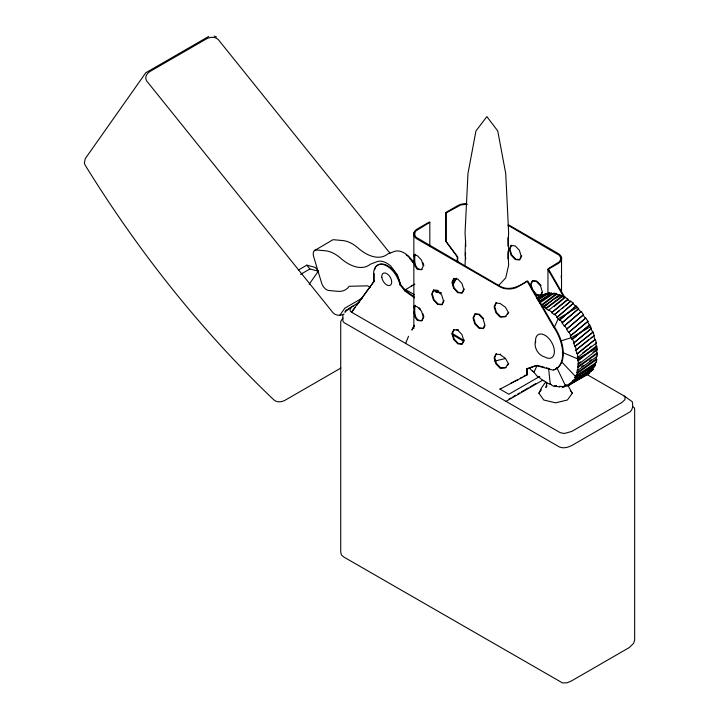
<?xml version="1.0" encoding="UTF-8"?>
<svg xmlns="http://www.w3.org/2000/svg" width="719" height="719" viewBox="0 0 719 719"><rect width="100%" height="100%" fill="white"/><g stroke="black" fill="none" stroke-linecap="round" stroke-linejoin="round"><path stroke-width="1.08" d="M465.588 239.948L465.049 254.481L465.732 258.75M559.49 310.608L554.385 314.688L551.635 312.684L567.785 299.769L567.83 299.113L565.035 297.073L548.939 310.024L548.885 310.671L546.134 308.667L546.134 307.984L562.231 295.886L559.427 294.691L543.339 306.788L543.384 307.498L547.869 304.146M465.588 252.782L465.049 265.095M507.893 246.284L508.648 232.875L505.727 173.513L497.755 130.957L486.853 116.613L475.951 130.957L467.97 173.513L465.049 232.875L465.813 246.284M570.823 383.649L591.431 371.148L590.946 370.474L589.256 372.047L589.715 372.748L569.097 385.249L568.675 384.521L570.365 382.948L570.823 383.649L573.744 379.821L574.256 380.459L575.344 378.068L574.805 377.475L577.501 373.287L576.926 372.784L577.294 369.809L577.869 370.267L597.138 356.336L597.507 353.317L596.905 352.975L596.545 349.587L593.013 352.31M577.869 370.267L578.013 363.877L580.664 361.837M576.926 372.784L596.186 358.907L596.545 355.941M576.422 375.678L596.393 362.385L596.77 359.356L596.186 358.907M547.914 294.17L547.995 268.834L559.364 261.779L560.541 259.658L560.523 257.429L559.31 255.308L507.929 225.155M535.511 340.707C533.642 347.493 538.145 355.294 544.957 357.064A13.355 7.711 60 0 0 554.385 350.971A13.355 7.711 60 0 0 543.87 334.695A13.355 7.711 60 0 0 535.655 342.657M507.965 258.75L508.648 247.74L507.965 237.719M551.635 312.684L567.83 299.113M565.431 305.854L570.634 301.162L573.438 303.202L556.955 317.394L559.517 320.099L571.758 309.889M547.042 382.535L545.856 387.514L546.997 385.923M413.847 256.593L414.36 254.616L417.362 255.703L421.541 260.107L423.266 265.931L421.541 269.751L417.362 269.337L415.061 266.201L413.847 260.485M413.847 307.723L414.36 305.746L417.362 306.833L421.541 311.237L423.266 317.061L421.541 320.881L417.362 320.467L415.061 317.331L413.847 311.615M415.142 254.167C414.243 259.478 414.063 270.47 422.116 269.418M415.142 305.296C414.243 310.608 414.063 321.6 422.116 320.548L423.842 316.728L422.979 313.817M554.385 314.688L570.634 301.162M539.789 376.414L508.872 394.264L500.02 389.15L500.181 388.575M556.955 317.394L573.438 303.202M573.394 308.523L576.045 305.961L578.66 308.712L562.078 322.804L564.28 326.022L581.267 311.471L583.513 314.751L566.482 329.239L568.675 332.466L585.751 318.032L587.989 321.312L570.365 335.98L572.054 339.494L589.715 324.898L591.431 328.475L573.744 343.008L574.805 346.585L593.157 332.061L594.236 335.692L575.865 350.153L576.926 353.73L577.501 353.883L595.314 339.332L596.393 342.972L577.869 357.325L577.294 357.109L578.606 364.227L597.138 349.865L596.77 346.423L596.186 346.207L577.654 360.498M405.642 343.421L408.509 336.312M345.066 312.199L345.938 310.293L353.631 305.845M433.988 289.982L432.263 293.81L433.988 299.625L438.168 304.038L442.338 304.452M442.769 303.49L444.072 300.623M454.219 278.307L452.485 282.127L454.219 287.951L458.389 292.354L462.569 292.768M463 291.815L464.294 288.948M454.219 329.437L452.485 333.265L454.219 339.08L458.389 343.484L462.569 343.898M463 342.945L464.294 340.078M511.631 245.161L509.906 248.981L511.631 254.805L515.811 259.208L519.981 259.622M484.966 325.437L483.671 328.304L479.492 327.891L475.322 323.487L473.587 317.672L475.322 313.844L479.492 314.257L483.671 318.67M496.425 302.672L494.69 306.501L496.425 312.316L500.658 316.684L506.14 316.342M520.412 258.669L521.715 255.802M496.425 353.802L494.69 357.631L496.425 363.446L500.658 367.813L506.14 367.472M532.734 280.698L531.008 284.517L532.734 290.341L536.913 294.745L541.083 295.158M541.515 294.206L542.387 292.291M534.046 372.208L537.183 365.279M554.205 327.657L558.232 318.742L577.348 307.337L577.123 307.84M572.054 381.385L592.636 368.91L593.346 367.346M574.805 377.475L594.757 364.218L595.467 362.655M594.757 364.218L595.314 364.776L594.236 367.166L574.256 380.459M567.704 385.087L572.288 393.194L567.39 400.016L555.589 402.838L543.78 400.016L538.891 393.194L541.722 387.514L545.784 381.852M559.517 320.099L576.045 305.961M413.847 326.336L411.861 330.048L414.459 325.258M452.799 283.816L455.576 278.936M452.79 285.003L456.646 278.235M298.43 270.02L306.833 265.167L315.264 267.396L318.328 271.207L310.177 282.81A17.508 10.111 60 0 0 309.224 284.571M339.871 315.219L344.832 308.163L362.286 298.079M530.2 368.155L529.903 368.577L532.509 371.328L532.761 370.86L537.731 376.846L537.893 376.271L543.339 380.926L543.384 380.279L546.134 382.283L546.134 382.975L551.635 384.62L551.743 385.357L554.547 386.543L556.497 385.582M562.078 322.804L578.66 308.712M507.578 314.122L508.728 312.504M507.578 365.252L508.728 363.634M538.891 393.194L541.335 389.788M374.177 273.463L374.177 281.138L351.456 312.145L560.191 432.649L564.262 433.503L571.704 431.454L621.836 402.505L624.937 399.674L625.045 396.888L623.921 395.854L586.183 374.069M355.303 307.292L352.049 311.803L351.456 312.145L350.333 311.111L349.982 309.79L351.672 306.842L359.32 302.151M356.606 305.485L374.177 281.138M342.873 318.14L340.725 321.447L340.725 552.066L341.426 555.005L343.691 556.964L562.528 682.933L566.958 682.825L571.434 680.965L629.251 647.576L633.574 643.343L634.652 640.018L634.652 409.399L634.401 407.961L633.268 406.864M564.28 326.022L581.267 311.471M498.474 285.623L505.727 277.911L508.648 265.095L508 251.668M540.922 295.86L542.072 294.799L542.494 295.527L538.783 297.801M589.715 372.748L587.989 374.338L566.86 385.941L566.482 385.195L564.28 385.878L564.613 386.633L567.498 385.051M591.431 371.148L593.157 369.548L592.636 368.91M566.482 329.239L583.513 314.751M568.675 332.466L585.751 318.032M570.365 335.98L587.989 321.312M572.054 339.494L589.715 324.898M573.744 343.008L591.431 328.475M574.805 346.585L593.157 332.061M575.865 350.153L588.6 339.808M590.299 338.433L591.998 337.058M576.926 353.73L595.314 339.332M553.99 306.6L563.337 299.122M562.033 308.568L563.732 307.211M578.238 360.776L596.77 346.423M582.588 353.029L587.881 348.94M589.643 347.583L591.413 346.225M344.949 311.947L351.672 306.842M541.434 304.928L556.623 293.496L556.785 294.251L558.618 295.033M541.533 305.656L556.785 294.251M556.839 297.432L558.636 296.093M546.134 308.667L562.285 296.588L562.231 295.886M578.238 367.247L597.507 353.317M577.501 373.287L596.77 359.356M577.654 366.843L596.905 352.975M581.671 366.663L583.415 365.396M589.544 360.983L591.297 359.725M537.938 300.165L548.795 292.723L554.214 293.999L554.016 293.244L539.547 303.166M538.738 301.665L551.41 292.984M539.861 301.809L551.653 293.747M575.344 378.068L595.314 364.776M536.518 298.205L542.072 294.799M537.839 298.079L546.557 293.415L546.889 294.17L538.549 299.284M537.3 299.095L546.557 293.415M572.54 382.059L593.157 369.548M568.675 384.521L580.844 377.142M582.714 376.01L589.256 372.047M314.338 250.679L331.711 240.452A7.666 4.467 59.5 0 1 333.958 239.751L342.963 240.586A32.885 19.17 59.5 0 1 358.116 248.064A39.985 23.314 59.5 0 0 387.685 254.014L394.47 251.425A21.076 12.286 59.5 0 1 408.212 255.91L414.818 264.709M404.509 290.242L413.191 285.128M300.569 274.37L309.907 268.978L318.328 271.207M457.248 262.102L457.248 256.746L445.681 241.216L445.681 212.59L457.644 205.679A12.529 7.235 0 0 1 466.505 203.567M429.827 246.545L429.827 222.324L416.013 230.799L414.836 232.911L414.863 235.14L416.067 237.261L500.181 286.315C509.115 291.258 519.307 286.566 526.748 281.102L527.836 281.057L553.729 325.896A33.541 19.368 60 0 1 553.729 369.8M445.681 212.59L446.184 212.878L460.861 204.906L467.422 204.232M373.583 281.48L373.583 273.804A18.748 10.929 59.5 0 1 385.222 265.212A18.748 10.929 59.5 0 1 399.899 284.742L400.492 284.4L405.624 290.737L414.288 296.92M399.899 284.742L405.04 291.078L405.624 290.737M340.878 368.038L285.785 399.845C282.181 402.065 277.013 402.964 273.714 399.728C200.781 330.336 137.976 250.679 85.112 165.1L84.348 163.096L85.246 158.674L145.759 72.79L208.681 36.462M537.875 298.124L545.433 293.765L545.793 294.511M542.018 306.914L550.511 302.007M520.367 378.203L522.192 377.151M524.007 376.1L525.832 375.048M500.02 389.15L527.243 374.806L527.243 369.009L526.748 368.712L526.748 374.518L527.243 374.806M509.025 399.045L510.948 397.94M512.863 396.834L515.748 395.162M517.671 394.057L519.594 392.942M521.518 391.837L528.24 387.954M530.164 386.84L535.934 383.515M506.005 401.373L542.701 380.18M564.28 385.878L566.195 384.818M554.547 386.543L554.385 385.797L559.768 387.065L559.517 386.301L562.078 386.552L562.375 387.325L565.26 385.743M537.488 297.945L539.394 296.911M510.85 383.2L517.635 379.776L517.734 380.297M344.095 314.05C340.644 315.794 335.881 315.848 333.095 312.855L146.739 81.022C144.177 77.589 146.892 73.14 150.172 71.37L206.497 38.853C210.128 36.849 215.305 36.408 218.351 39.68L389.941 253.142M535.817 365.647L526.748 368.712M527.243 369.009L536.221 365.603L553.136 370.141A33.541 19.368 60 0 0 553.136 326.237L527.243 281.39L517.734 286.89A12.529 7.235 0 0 1 500.02 286.89L417.362 239.166A12.529 7.235 0 0 1 417.362 228.939L429.333 222.036L429.827 222.324M546.889 294.17L549.091 293.487L548.795 292.723M590.101 326.83L590.569 326.687L571.21 337.732L560.766 340.959M562.375 387.325L564.613 386.633M566.86 385.941L569.097 385.249M494.699 361.073L505.089 358.592M500.181 354.179L500.658 354.179M594.236 335.692L593.696 335.674L594.757 339.251M533.777 280.796L536.913 281.111M554.016 293.244L556.623 293.496M435.031 290.09L438.168 290.395M456.304 329.644L458.389 329.85M440.882 292.525L436.64 291.833L434.968 290.422M441.529 293.082L436.056 292.175L433.539 290.063M596.393 342.972L595.817 342.819L596.186 346.207M537.866 365.549L544.211 367.247M546.332 367.813L549.496 368.667M214.163 36.112L216.464 36.948M562.285 296.588L565.035 297.765L565.035 297.073M543.339 306.788L546.134 307.984M596.366 347.897L596.95 348.149L577.474 358.799L562.312 352.355M370.429 287.196L367.472 285.838L349.155 286.297A32.885 19.17 59.5 0 1 337.759 291.312L328.754 290.485A7.666 4.467 59.5 0 1 321.609 283.043L313.619 256.485A7.666 4.467 59.5 0 1 316.585 249.978L325.59 250.814A32.885 19.17 59.5 0 1 340.743 258.292A39.985 23.314 59.5 0 0 370.312 264.241L377.098 261.653A21.076 12.286 59.5 0 1 390.839 266.138L397.445 274.937L400.375 284.67M596.545 349.587L597.138 349.865M508.423 224.768L558.016 253.403A12.529 7.235 0 0 1 558.016 263.63L548.498 269.122L565.026 297.747M578.013 363.877L578.606 364.227M452.197 333.427L463.647 340.312M452.197 334.452L463.647 341.336M623.921 395.854L632.217 401.642C633.25 405.84 632.828 410.98 628.307 412.886L571.982 445.412C568.226 447.353 563.561 448.755 559.481 447.011L344.293 322.777L343.161 321.699L342.891 320.288L342.891 315.174M405.04 291.078L414.557 297.882M567.785 299.769L570.535 301.773M548.939 310.024L551.743 312.064M595.817 361.873L596.393 362.385M573.286 303.778L575.847 306.483M578.409 309.188L580.97 311.893M537.605 281.848L541.083 285.515M554.547 314.113L557.153 316.863M559.768 319.622L562.375 322.382M533.552 292.139L536.338 295.078L540.508 295.491L542.243 291.671L540.508 285.847L536.338 281.444L532.159 281.03L530.433 284.85L531.871 289.703M594.227 365.396L594.775 365.971L575.335 376.298L561.503 361.702M419.105 307.732L420.615 309.314M306.833 265.167L309.907 268.978M570.446 390.642L572.288 393.194M583.172 315.111L585.374 318.337M564.613 325.662L566.86 328.942M547.914 269.463L564.433 298.088M587.576 321.555L589.256 325.069M590.946 328.583L592.636 332.106M569.097 332.223L570.823 335.8M572.54 339.386L574.256 342.963M556.722 367.508L565.377 385.537M575.344 346.603L576.422 350.243M422.979 262.687L423.842 265.599M559.427 294.691L559.535 295.419M561.153 275.961L561.53 278.792M577.501 353.883L577.869 357.325M560.91 296.003L560.829 295.284L551.383 300.74L551.464 301.459M548.615 368.613L550.26 384.036M561.53 257.384L561.53 293.01M457.751 262.39L457.751 257.034L446.184 241.503L446.184 212.878M413.847 232.92L413.847 328.601M374.626 269.76A18.748 10.929 59.5 0 1 375.426 267.702M375.965 266.821A18.748 10.929 59.5 0 1 389.303 266.857A18.748 10.929 59.5 0 1 400.492 284.4M406.19 254.975A18.748 10.722 60.5 0 1 414.459 263.253M409.659 258.454A18.748 10.722 60.5 0 1 413.865 263.594M404.761 289.227A177.422 102.44 60 0 1 414.441 294.772M414.854 284.032A21.076 12.286 59.5 0 1 411.277 285.749M433.413 290.323L431.688 294.143L433.413 299.958L437.592 304.371L441.763 304.784L443.497 300.955L441.763 295.141L437.592 290.737L433.413 290.323M453.635 278.639L451.909 282.468L453.635 288.283L457.814 292.687L461.984 293.1L463.719 289.281L461.984 283.466L457.814 279.053L453.635 278.639M453.635 329.769L451.909 333.598L453.635 339.413L457.814 343.817L461.984 344.23L463.719 340.411L461.984 334.596L457.814 330.183L453.635 329.769M474.738 314.176L473.012 318.005L474.738 323.82L478.917 328.224L483.087 328.637L484.822 324.817L483.087 319.002L478.917 314.589L474.738 314.176M511.056 245.494L509.331 249.313L511.056 255.137L515.235 259.541L519.406 259.954L521.131 256.135L519.406 250.311L515.235 245.907L511.056 245.494M495.849 303.014L494.115 306.833L495.849 312.648L500.02 317.061L505.358 316.8L508.315 312.271L505.358 307.157L500.02 303.427L495.849 303.014M495.849 354.143L494.115 357.963L495.849 363.778L500.02 368.191L505.358 367.93L508.315 363.401L505.358 358.287L500.02 354.557L495.849 354.143M381.825 277.228A6.938 4.044 59.5 0 0 389.761 285.479A6.938 4.044 59.5 0 0 388.637 275.107A6.938 4.044 59.5 0 0 381.825 277.228"/></g></svg>
